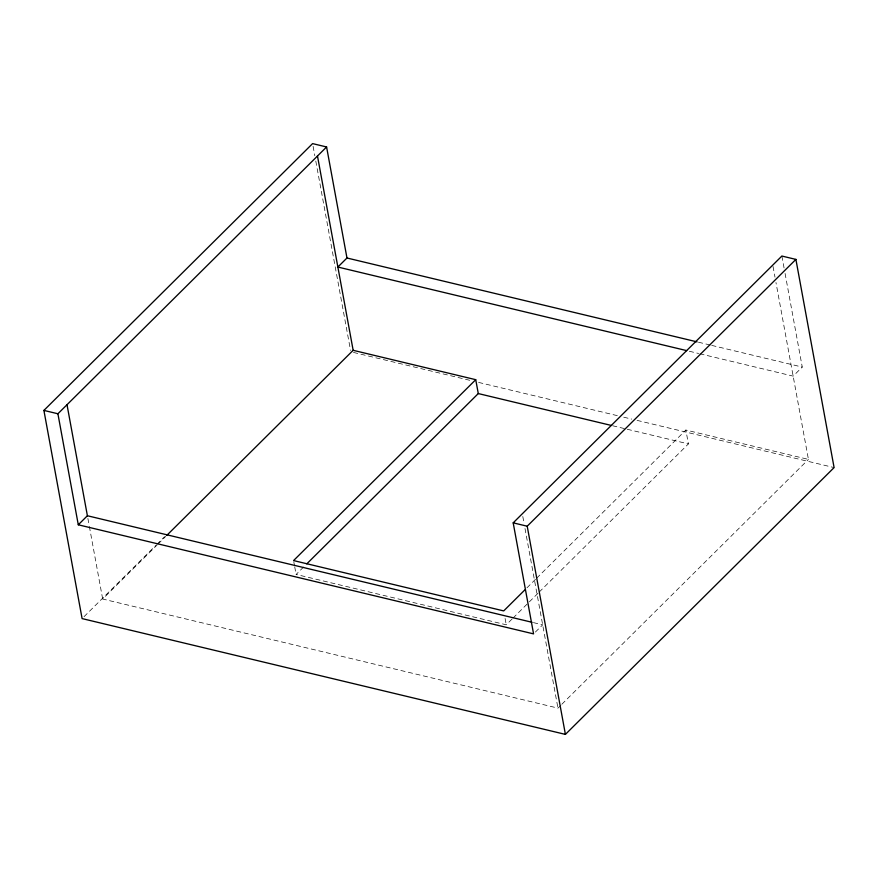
<?xml version="1.0" encoding="UTF-8"?>
<svg xmlns="http://www.w3.org/2000/svg" width="878" height="878" viewBox="0 0 878 878"><rect width="100%" height="100%" fill="white"/><g stroke="black" fill="none" stroke-linecap="round" stroke-linejoin="round"><path stroke-width="0.66" stroke-dasharray="4.39 3.29" d="M84.047 616.663L155.834 545.392M156.8 544.426L164.559 536.721M560.877 705.221L557.958 708.118L102.682 599.026L157.041 545.04M158.018 544.075L165.777 536.37M512.061 619.023L506.244 624.796L296.116 574.442L305.807 564.828M526.954 587.821L535.668 579.162M536.645 578.196L685.861 430.033L808.44 459.403L775.965 282.486M513.026 618.057L538.225 593.045M539.191 592.079L688.407 443.906L685.861 430.033M535.393 632.072L542.681 624.84L533.363 622.601M785.075 273.442L802.262 367.081L793.152 376.124L699.964 353.801M561.843 704.255L808.44 459.403M698.427 342.2L710.401 345.076M711.74 345.394L802.262 367.081M689.318 351.244L698.636 353.483M353.461 352.429L470.63 380.503M478.609 382.413L618.408 415.909M623.742 417.193L631.721 419.102M637.055 420.375L834.1 467.59M612.603 425.742L625.904 428.936M627.232 429.254L688.407 443.906M781.881 256.047L784.087 268.086M773.024 266.429L774.989 277.13M522.794 516.483L524.023 523.167M525 528.523L557.958 708.118M505.091 618.485L506.244 624.796M313.084 146.297L314.807 155.691M315.795 161.069L350.552 350.454M293.801 561.832L294.492 565.608M294.723 566.87L296.116 574.442M87.888 518.437L89.117 525.154M89.369 526.493L102.682 599.026"/><path stroke-width="1.32" d="M326.594 146.966L57.904 413.768L78.285 524.792L533.572 633.883L513.191 522.849L781.881 256.047L795.896 259.405L834.1 467.59L565.41 734.392L82.104 618.595L43.9 410.41L312.59 143.608L326.594 146.966L346.975 258L337.865 267.044L686.651 350.607M78.285 524.792L87.394 515.748L67.013 404.725M166.754 535.404L353.154 350.311L317.485 156.01M353.154 350.311L475.733 379.68L293.57 560.57L503.698 610.912L525.011 589.742M306.773 563.863L478.28 393.563L475.733 379.68M565.41 734.392L527.206 526.207L795.896 259.405M346.975 258L697.088 341.882M478.28 393.563L611.275 425.424M43.9 410.41L57.904 413.768M513.191 522.849L527.206 526.207M87.394 515.748L532.024 622.282"/></g></svg>
